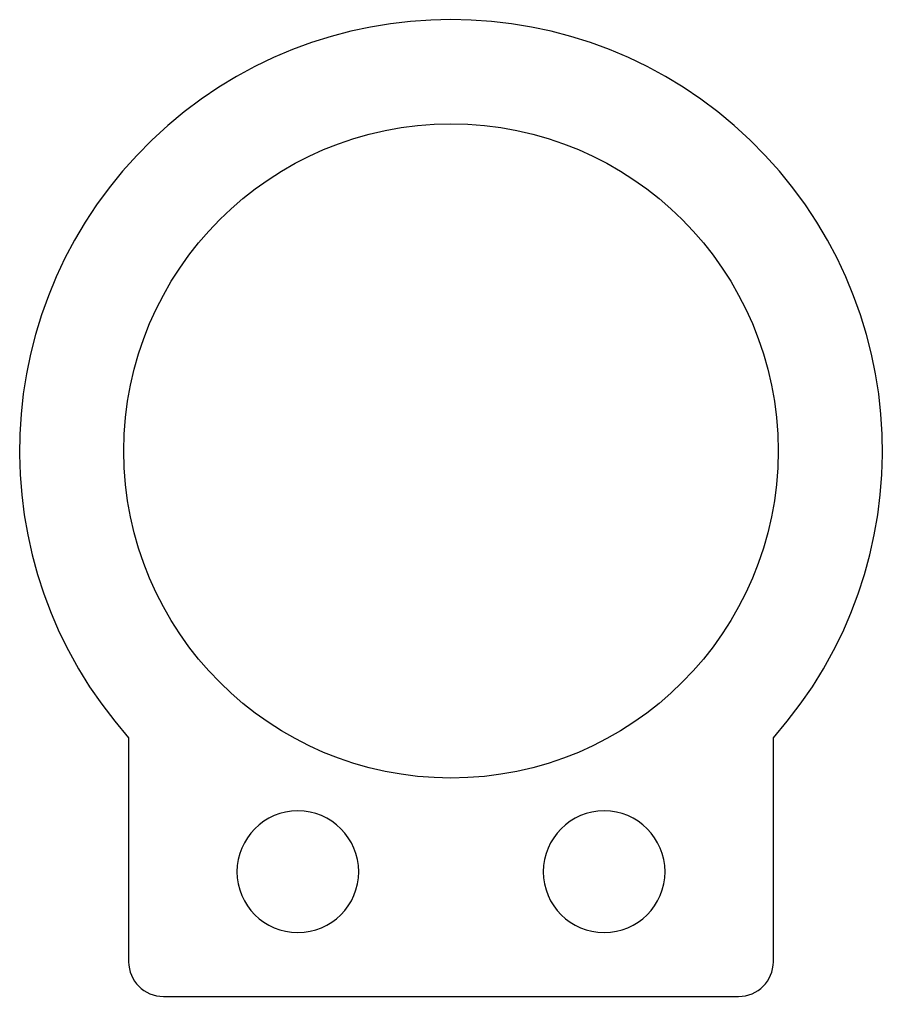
# Model space of a CAD drawing. Header units: millimetres. Extents: x -12.4 to 12.4, y -15.7 to 12.4.
import ezdxf

# ---------------------------------------------------------------- set-up
doc = ezdxf.new("R2010")
doc.units = ezdxf.units.MM
doc.layers.add('Layer 01', color=18, linetype='Continuous', true_color=0x000000)

msp = doc.modelspace()

# ---------------------------------------------------------------- linework, layer by layer
at = {"layer": 'Layer 01'}
for points in [[(-9.271, -8.248), (-9.271, -14.691)], [(9.271, -14.691), (9.271, -8.248)], [(-8.271, -15.691), (8.271, -15.691)]]:
    msp.add_lwpolyline(points, dxfattribs=at)
msp.add_circle((0, 0), 9.409, dxfattribs=at)
at = {"layer": 'Layer 01', "extrusion": (0, 0, -1)}
for centre in [(4.405, -12.103), (-4.405, -12.103)]:
    msp.add_circle(centre, 1.75, dxfattribs=at)
at = {"layer": 'Layer 01'}
for centre, radius, start, end in [((0, 0), 12.409, 318.3411, 221.6589), ((-8.271, -14.691), 1, 180, 270), ((8.271, -14.691), 1, 270, 360)]:
    msp.add_arc(centre, radius, start, end, dxfattribs=at)

doc.saveas('drawing.dxf')
